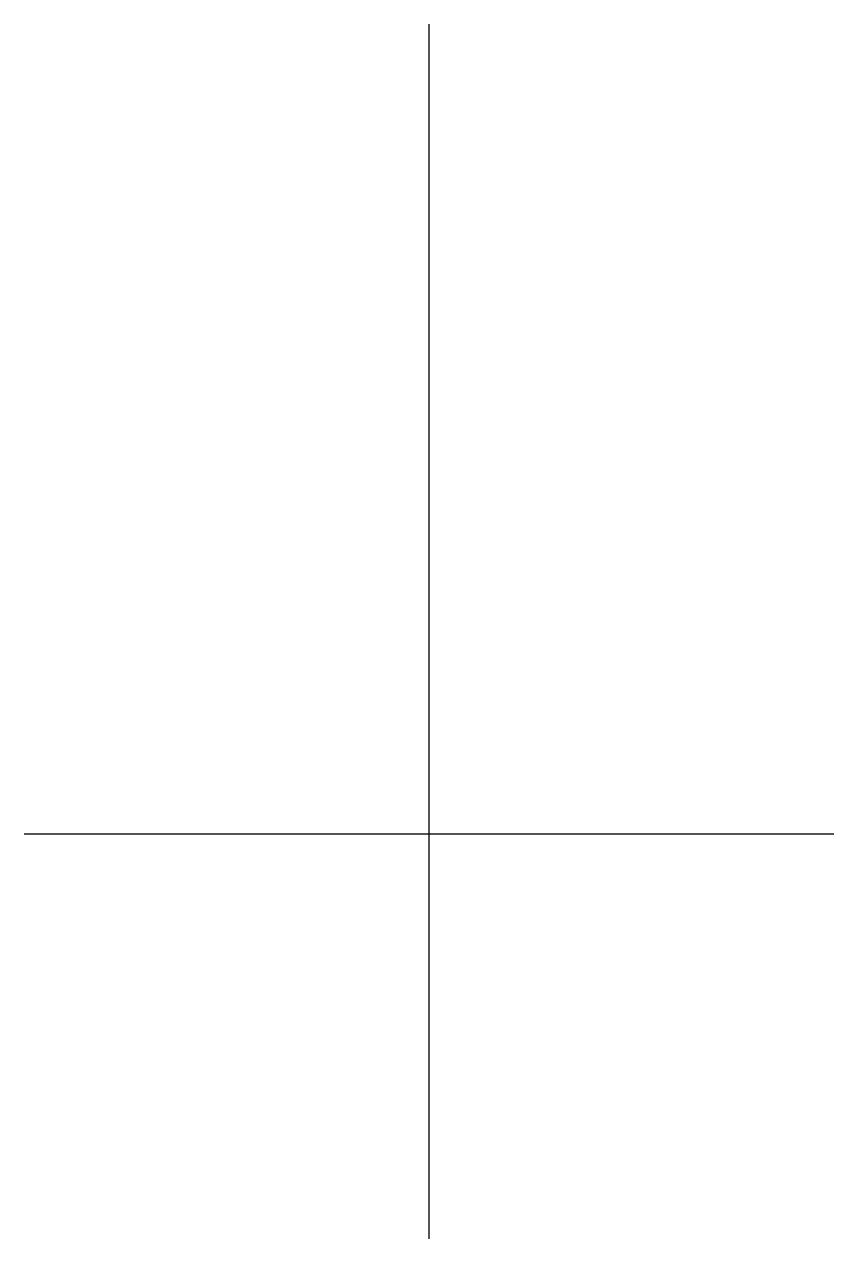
# Model space of a CAD drawing. Header units: millimetres. Extents: x 0 to 20, y 10 to 40.
import ezdxf

# ---------------------------------------------------------------- set-up
doc = ezdxf.new("R2010")
doc.units = ezdxf.units.MM
doc.layers.get('0').update_dxf_attribs({"lineweight": 25})

msp = doc.modelspace()

# ---------------------------------------------------------------- linework, layer by layer
for p, q in [((10, 40), (10, 30)), ((10, 30), (10, 10)), ((0, 20), (20, 20))]:
    msp.add_line(p, q)

doc.saveas('drawing.dxf')
